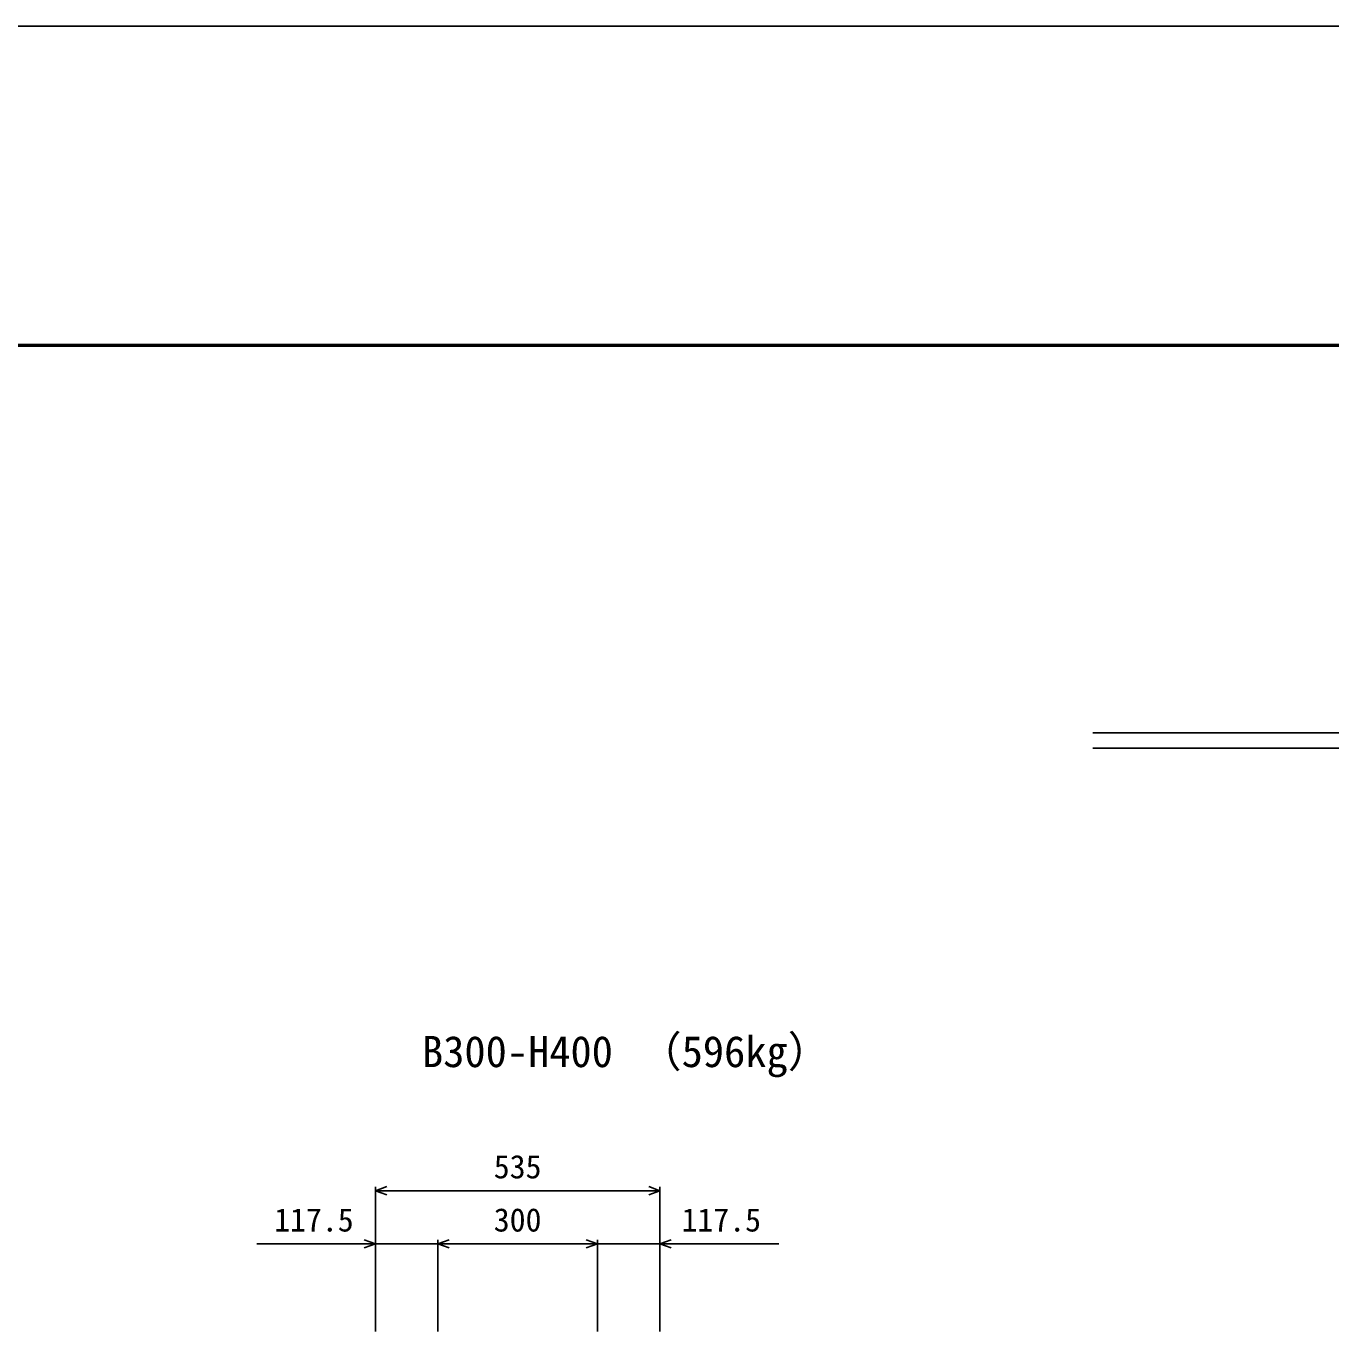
# Model space of a CAD drawing. Units: millimetres, scale not verified. Extents: x -25200 to 25200, y -8910 to 8910.
# Drawn here: x 8486 to 10939, y 6435 to 8910 of the extents above; entities that cross this region are included whole.
import ezdxf
from ezdxf.enums import TextEntityAlignment as Align

# ---------------------------------------------------------------- set-up
doc = ezdxf.new("R2010")
doc.units = ezdxf.units.MM
doc.header["$LTSCALE"] = 30
for name, color, linetype, lineweight in [('0-0_DIM', 7, 'Continuous', 25), ('0-1_Defpoints', 5, 'Continuous', 25), ('0-6_TXT', 7, 'Continuous', 25), ('0-7_WAKU', 3, 'Continuous', 25)]:
    doc.layers.add(name, color=color, linetype=linetype, lineweight=lineweight)
doc.styles.add('ＭＳ ゴシック', font='')
doc.styles.get('ＭＳ ゴシック').set_extended_font_data('MS Gothic')

msp = doc.modelspace()

# ---------------------------------------------------------------- linework, layer by layer
at = {"layer": '0-0_DIM'}
for p, q in [((9142.28, 6728.17), (9142.28, 6455.67)), ((9677.28, 6720.67), (9142.28, 6720.67)), ((9677.28, 6728.17), (9677.28, 6455.67)), ((8918.9, 6620.67), (9142.28, 6620.67)), ((9259.78, 6620.67), (9142.28, 6620.67)), ((9259.78, 6628.17), (9259.78, 6455.67)), ((9259.78, 6620.67), (9559.78, 6620.67)), ((9559.78, 6628.17), (9559.78, 6455.67)), ((9559.78, 6620.67), (9677.28, 6620.67)), ((9900.66, 6620.67), (9677.28, 6620.67))]:
    msp.add_line(p, q, dxfattribs=at)
for points in [[(9163.42, 6712.98), (9142.28, 6720.67), (9163.42, 6728.37)], [(9656.14, 6728.37), (9677.28, 6720.67), (9656.14, 6712.98)], [(9121.14, 6628.37), (9142.28, 6620.67), (9121.14, 6612.98)], [(9280.92, 6612.98), (9259.78, 6620.67), (9280.92, 6628.37)], [(9538.64, 6628.37), (9559.78, 6620.67), (9538.64, 6612.98)], [(9698.42, 6628.37), (9677.28, 6620.67), (9698.42, 6612.98)]]:
    msp.add_lwpolyline(points, dxfattribs=at)
at = {"layer": '0-1_Defpoints'}
msp.add_lwpolyline([(0, -8910), (25200, -8910), (25200, 8910), (0, 8910)], close=True, dxfattribs=at)
at = {"layer": '0-6_TXT'}
for p, q in [((10491.78, 7581.59), (14708.22, 7581.59)), ((10491.78, 7552.79), (14708.22, 7552.79))]:
    msp.add_line(p, q, dxfattribs=at)
at = {"layer": '0-7_WAKU', "lineweight": 50}
msp.add_lwpolyline([(600, -8310), (24600, -8310), (24600, 8310), (600, 8310)], close=True, dxfattribs=at)

# ---------------------------------------------------------------- texts
at = {"layer": '0-0_DIM', "style": 'ＭＳ ゴシック'}
for s, p in [('535', (9364.78, 6730.67)), ('117.5', (8951.67, 6630.67)), ('300', (9364.78, 6630.67)), ('117.5', (9717.89, 6630.67))]:
    msp.add_text(s, height=43.99, dxfattribs=at).set_placement(p, align=Align.BOTTOM_LEFT)
at = {"layer": '0-6_TXT', "style": 'ＭＳ ゴシック'}
for s, p in [('B300-H400', (9229.78, 6935.46)), ('（596kg）', (9638.15, 6935.46))]:
    msp.add_text(s, height=58.65, dxfattribs=at).set_placement(p, align=Align.BOTTOM_LEFT)

doc.saveas('drawing.dxf')
